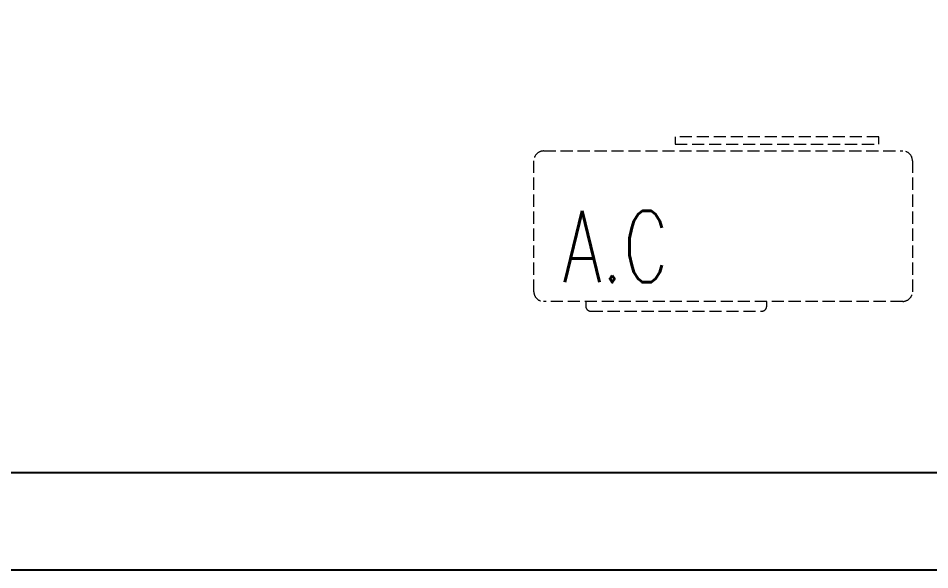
# Model space of a CAD drawing. Extents: x 3753737 to 4713801, y -857380 to 24339.
# Drawn here: x 4138499 to 4140378, y -718553 to -717417 of the extents above; entities that cross this region are included whole.
import ezdxf

# ---------------------------------------------------------------- set-up
doc = ezdxf.new("R2010")
doc.units = 0
doc.header["$LTSCALE"] = 1000
doc.header["$MEASUREMENT"] = 0
doc.linetypes.add('DASH', pattern=[0.35, 0.25, -0.1])
doc.layers.get('0').update_dxf_attribs({"linetype": 'CONTINUOUS'})
doc.layers.add('!!电气', color=1, linetype='CONTINUOUS')
doc.layers.add('ROOF', color=183, linetype='CONTINUOUS')
doc.layers.add('平面-空调预留孔', color=252, linetype='CONTINUOUS', lineweight=15)
doc.styles.add('_TCH_DIM', font='SIMPLEX', dxfattribs={"bigfont": 'GBCBIG'})

# ---------------------------------------------------------------- blocks, each defined once
blk = doc.blocks.new('rtyryrtyeeretee')
at = {"layer": '平面-空调预留孔', "color": 252, "linetype": 'DASH', "ltscale": 0.1}
for p, q in [((669748.9, 343882), (669748.9, 343872)), ((670121.7, 343872), (670121.7, 343882)), ((669758.9, 343862), (670111.7, 343862))]:
    blk.add_line(p, q, dxfattribs=at)
blk.add_lwpolyline([(670352.8, 344221.1), (669933, 344221.1), (669933, 344206), (670352.8, 344206)], close=True, dxfattribs=at)
blk.add_lwpolyline([(670402, 343882), (669662, 343882, -0.414214), (669642, 343902), (669642, 344172, -0.414214), (669662, 344192), (670402, 344192, -0.414214), (670422, 344172), (670422, 343902, -0.414214)], format="xyb", close=True, dxfattribs=at)
for centre, start, end in [((669758.9, 343872), 180, 270), ((670111.7, 343872), 270, 0)]:
    blk.add_arc(centre, 10, start, end, dxfattribs=at)
at = {"layer": '平面-空调预留孔', "color": 252, "linetype": 'DASH', "ltscale": 0.1, "style": '_TCH_DIM', "width": 0.705882}
blk.add_text('A.C', height=146.88, dxfattribs=at).set_placement((669701.4, 343921.6))
blk = doc.blocks.new('A$C1F33016B')
at = {"layer": 'ROOF', "color": 252, "ltscale": 0.8}
for points in [[(10400, 11000), (10400, 12450), (14600, 12450), (14600, 11000), (13800, 11000), (13800, 8400.3), (15799.8, 8400.3), (15799.8, 9000), (20200, 9000), (20200, 6200), (22050, 6200), (22050, 1900.1), (15600, 1899.9), (15600, 100), (9400, 100), (9400, 1899.9), (3600, 1900.1), (3600, 6200), (4800, 6200), (4800, 9000), (6400, 9000), (6400, 6200), (11150, 6200)], [(4600, 7300), (4600, 6400), (2550, 6400), (2550, -100), (22450, -100), (22450, 1900), (22750, 1900)]]:
    blk.add_lwpolyline(points, dxfattribs=at)
at = {"color": 252}
blk.add_blockref('rtyryrtyeeretee', (-655093.5, -343428.9), dxfattribs=at)

msp = doc.modelspace()

# ---------------------------------------------------------------- block references
at = {"layer": '!!电气'}
msp.add_blockref('A$C1F33016B', (4125013.4, -718453.4), dxfattribs=at)

doc.saveas('drawing.dxf')
